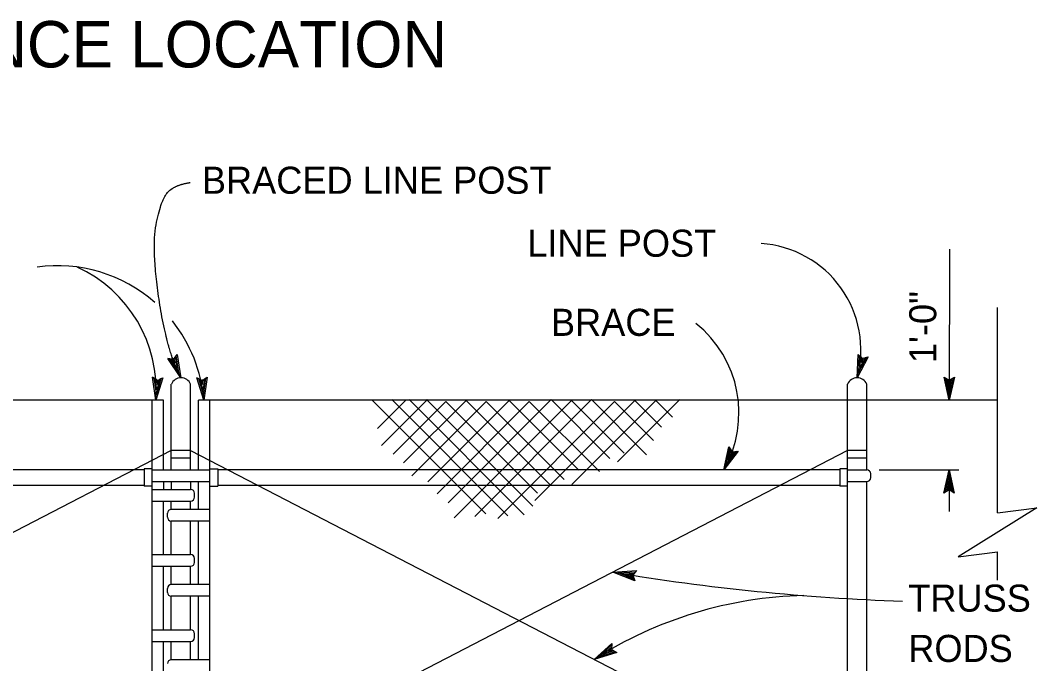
# Model space of a CAD drawing. Extents: x -893 to 867, y -474 to 712.
# Drawn here: x -606.3 to -343.2, y 209 to 375.3 of the extents above; entities that cross this region are included whole.
import ezdxf

# ---------------------------------------------------------------- set-up
doc = ezdxf.new("R2010")
doc.units = 0
for name, color, linetype in [('56 Stage 3 Anno', 7, 'Continuous'), ('57 Undefined', 7, 'Continuous'), ('59 Sndwall Anno', 7, 'Continuous'), ('60 Nongeo Data', 7, 'Continuous')]:
    doc.layers.add(name, color=color, linetype=linetype)

msp = doc.modelspace()

# ---------------------------------------------------------------- linework, layer by layer
at = {"layer": '56 Stage 3 Anno'}
for p, q in [((-365.82, 316.1), (-365.86, 277.05)), ((-365.86, 277.05), (-367.19, 283.05)), ((-367.19, 283.05), (-367.19, 283.05)), ((-367.19, 283.05), (-365.86, 282.25)), ((-365.86, 278.44), (-366.83, 282.82)), ((-365.86, 279.81), (-366.48, 282.64)), ((-365.85, 281.2), (-366.12, 282.4)), ((-365.86, 282.25), (-364.52, 283.05)), ((-364.52, 283.05), (-365.86, 277.05)), ((-364.87, 282.83), (-365.86, 278.43)), ((-365.23, 282.6), (-365.86, 279.81)), ((-365.58, 282.42), (-365.85, 281.2)), ((-364.52, 283.05), (-364.52, 283.05)), ((-365.86, 277.05), (-365.86, 277.05)), ((-424.23, 259.05), (-422.9, 265.05)), ((-420.48, 263.93), (-424.23, 259.05)), ((-423.64, 260.31), (-422.68, 264.69)), ((-420.9, 263.88), (-423.64, 260.3)), ((-423.06, 261.56), (-422.44, 264.38)), ((-421.32, 263.82), (-423.06, 261.56)), ((-422.9, 265.05), (-422.9, 265.05)), ((-422.9, 265.05), (-422.03, 263.77)), ((-422.48, 262.81), (-422.21, 264.02)), ((-421.71, 263.81), (-422.48, 262.81)), ((-422.03, 263.77), (-420.48, 263.93)), ((-420.48, 263.93), (-420.48, 263.93)), ((-424.23, 259.05), (-424.23, 259.05)), ((-383.99, 259.07), (-363.4, 259.07)), ((-367.23, 253.07), (-365.88, 259.07)), ((-365.88, 259.07), (-365.89, 248.33)), ((-365.88, 259.07), (-365.88, 259.07)), ((-365.88, 259.07), (-364.56, 253.07)), ((-366.87, 253.29), (-365.88, 257.69)), ((-366.51, 253.52), (-365.88, 256.31)), ((-365.88, 257.68), (-364.91, 253.3)), ((-365.88, 256.31), (-365.26, 253.48)), ((-365.89, 253.87), (-367.23, 253.07)), ((-367.23, 253.07), (-367.23, 253.07)), ((-366.16, 253.69), (-365.89, 254.92)), ((-365.89, 254.92), (-365.62, 253.71)), ((-364.56, 253.07), (-365.89, 253.87)), ((-364.56, 253.07), (-364.56, 253.07)), ((-452.91, 232.65), (-446.77, 233.01)), ((-447.2, 230.37), (-452.91, 232.65)), ((-452.91, 232.65), (-452.91, 232.65)), ((-447.35, 230.76), (-451.54, 232.43)), ((-451.53, 232.43), (-447.06, 232.69)), ((-450.18, 232.21), (-447.29, 232.38)), ((-447.53, 231.15), (-450.18, 232.21)), ((-448.82, 231.99), (-447.58, 232.06)), ((-447.65, 231.52), (-448.82, 231.99)), ((-446.77, 233.01), (-447.77, 231.82)), ((-447.77, 231.82), (-447.2, 230.37)), ((-446.77, 233.01), (-446.77, 233.01)), ((-447.2, 230.37), (-447.2, 230.37)), ((-457.76, 210.05), (-453.2, 214.17)), ((-456.55, 210.74), (-453.22, 213.74)), ((-455.35, 211.41), (-453.21, 213.35)), ((-453.2, 214.17), (-453.24, 212.62)), ((-453.2, 214.17), (-453.2, 214.17)), ((-451.88, 211.85), (-457.76, 210.05)), ((-452.24, 212.05), (-456.56, 210.73)), ((-452.62, 212.25), (-455.35, 211.41)), ((-454.15, 212.09), (-453.23, 212.92)), ((-452.95, 212.46), (-454.15, 212.09)), ((-453.24, 212.62), (-451.88, 211.85)), ((-451.88, 211.85), (-451.88, 211.85)), ((-457.76, 210.05), (-457.76, 210.05))]:
    msp.add_line(p, q, dxfattribs=at)
for points in [[(-565.68, 288.86), (-564.68, 282.89), (-568.11, 287.87), (-567.71, 287.81), (-565.2, 284.16), (-565.92, 288.53), (-566.17, 288.21), (-565.7, 285.41), (-567.31, 287.74), (-566.91, 287.68), (-566.21, 286.67), (-566.41, 287.88), (-566.6, 287.63), (-568.11, 287.87), (-566.6, 287.63)], [(-386.87, 288.25), (-389.68, 282.89), (-389.4, 288.93), (-389.12, 288.64), (-389.33, 284.21), (-387.26, 288.14), (-387.65, 288.03), (-388.97, 285.51), (-388.84, 288.35), (-388.56, 288.05), (-388.61, 286.83), (-388.04, 287.92), (-388.34, 287.83), (-389.4, 288.93), (-388.34, 287.83)], [(-569.41, 282.84), (-571.16, 277.05), (-572.03, 283.04), (-571.7, 282.8), (-571.06, 278.42), (-569.78, 282.66), (-570.14, 282.48), (-570.96, 279.76), (-571.37, 282.57), (-571.04, 282.33), (-570.86, 281.12), (-570.5, 282.3), (-570.79, 282.16), (-572.03, 283.04), (-570.79, 282.16)], [(-557.94, 283.05), (-558.76, 277.05), (-560.56, 282.83), (-560.19, 282.65), (-558.88, 278.42), (-558.27, 282.81), (-558.6, 282.57), (-558.98, 279.76), (-559.82, 282.47), (-559.46, 282.29), (-559.1, 281.12), (-558.93, 282.34), (-559.18, 282.15), (-560.56, 282.83), (-559.18, 282.15)]]:
    msp.add_lwpolyline(points, close=True, dxfattribs=at)
for centre, radius, start, end in [((-416.28, 290.07), 27.56, 344.8894, 86.4009), ((-596.58, 273.89), 37.96, 48.569, 98.0655), ((-606.14, 279.62), 35.07, 355.7979, 65.3975), ((-596.58, 273.89), 37.96, 4.7838, 38.6083), ((-449.8, 273.82), 29.53, 329.9841, 51.5402), ((-358.58, 794.51), 569.72, 260.4698, 268.0518), ((-400.89, 120.7), 105.92, 91.4112, 122.4747)]:
    msp.add_arc(centre, radius, start, end, dxfattribs=at)
msp.add_open_spline([(-564.68, 282.89), (-568.4, 289.8), (-572.31, 316.53), (-569.86, 328.81), (-566.49, 332.71), (-562.29, 333.36)], degree=2, dxfattribs=at)
at = {"layer": '59 Sndwall Anno'}
for p, q in [((-485.81, 247.69), (-515.12, 277)), ((-513.81, 269.76), (-506.57, 277)), ((-512.75, 265.37), (-500.88, 277.23)), ((-480.11, 247.21), (-510.13, 277.23)), ((-509.78, 263.11), (-496.13, 276.76)), ((-507.05, 260.86), (-490.91, 277)), ((-475.84, 247.45), (-505.63, 277.23)), ((-504.91, 257.53), (-485.69, 276.76)), ((-473.59, 249.7), (-501.12, 277.23)), ((-500.76, 255.99), (-479.76, 277)), ((-498.39, 252.91), (-474.53, 276.76)), ((-472.4, 253.03), (-496.13, 276.76)), ((-495.54, 250.53), (-468.84, 277.23)), ((-494, 246.62), (-463.62, 277)), ((-469.19, 255.28), (-490.91, 277)), ((-488.66, 246.97), (-458.4, 277.23)), ((-465.52, 256.59), (-485.69, 276.76)), ((-482.72, 246.5), (-452.46, 276.76)), ((-461.72, 258.96), (-479.76, 277)), ((-456.38, 258.6), (-474.53, 276.76)), ((-473.11, 251.13), (-447.24, 277)), ((-453.65, 262.04), (-468.84, 277.23)), ((-449.97, 263.35), (-463.62, 277)), ((-463.5, 255.28), (-441.78, 277)), ((-444.16, 262.99), (-458.4, 277.23)), ((-442.38, 266.67), (-452.46, 276.76)), ((-451.75, 261.1), (-435.61, 277.23)), ((-440.36, 270.11), (-447.24, 277)), ((-437.51, 272.72), (-441.78, 277))]:
    msp.add_line(p, q, dxfattribs=at)
at = {"layer": '60 Nongeo Data'}
for p, q in [((-353.38, 252.62), (-353.38, 301.02)), ((-567.18, 259.05), (-567.18, 281.24)), ((-562.18, 259.05), (-562.18, 281.24)), ((-392.18, 127.05), (-392.18, 281.24)), ((-387.18, 259.05), (-387.18, 281.24)), ((-569.18, 277.05), (-737.08, 277.05)), ((-572.18, 176.05), (-572.18, 277.05)), ((-569.18, 259.05), (-569.18, 277.05)), ((-386.82, 277.05), (-560.18, 277.05)), ((-560.18, 259.05), (-560.18, 277.05)), ((-557.18, 176.32), (-557.18, 277.05)), ((-353.38, 277.05), (-386.82, 277.05)), ((-567.18, 264.05), (-686.77, 202.21)), ((-562.18, 264.05), (-567.18, 264.05)), ((-562.18, 264.05), (-444.22, 203.05)), ((-392.18, 264.05), (-511.77, 202.21)), ((-387.18, 264.05), (-392.18, 264.05)), ((-562.18, 262.05), (-567.18, 262.05)), ((-387.18, 262.05), (-392.18, 262.05)), ((-353.38, 247.99), (-353.38, 261.96)), ((-574.18, 259.05), (-735.18, 259.05)), ((-572.18, 259.3), (-574.18, 259.3)), ((-574.18, 259.3), (-574.18, 254.81)), ((-572.18, 259.05), (-557.18, 259.05)), ((-557.18, 259.3), (-555.18, 259.3)), ((-555.18, 259.3), (-555.18, 254.81)), ((-394.18, 259.05), (-555.18, 259.05)), ((-392.18, 259.3), (-394.18, 259.3)), ((-394.18, 259.3), (-394.18, 254.81)), ((-392.18, 259.05), (-387.18, 259.05)), ((-386.18, 257.05), (-386.18, 258.05)), ((-572.18, 256.05), (-557.18, 256.05)), ((-569.18, 256.03), (-569.18, 254.01)), ((-567.18, 256.05), (-567.18, 254.01)), ((-562.18, 256.05), (-562.18, 254.01)), ((-560.18, 248.84), (-560.18, 256.05)), ((-392.18, 256.05), (-387.18, 256.05)), ((-387.18, 127.05), (-387.18, 256.05)), ((-574.18, 255.05), (-735.18, 255.05)), ((-572.18, 254.81), (-574.18, 254.81)), ((-572.18, 254.01), (-562.18, 254.01)), ((-561.18, 252.01), (-561.18, 253.01)), ((-557.18, 254.81), (-555.18, 254.81)), ((-394.18, 255.05), (-555.18, 255.05)), ((-392.18, 254.81), (-394.18, 254.81)), ((-572.18, 251.01), (-562.18, 251.01)), ((-569.18, 237.15), (-569.18, 251.01)), ((-567.18, 248.84), (-567.18, 251.01)), ((-562.18, 248.84), (-562.18, 251.01)), ((-568.18, 246.84), (-568.18, 247.84)), ((-557.18, 248.84), (-567.18, 248.84)), ((-567.18, 237.15), (-567.18, 245.84)), ((-557.18, 245.84), (-567.18, 245.84)), ((-562.18, 237.15), (-562.18, 245.84)), ((-560.18, 229.4), (-560.18, 245.84)), ((-572.18, 237.15), (-562.18, 237.15)), ((-353.38, 230.55), (-353.38, 237.83)), ((-572.18, 234.15), (-562.18, 234.15)), ((-569.18, 217.71), (-569.18, 234.15)), ((-567.18, 229.4), (-567.18, 234.15)), ((-562.18, 229.4), (-562.18, 234.15)), ((-561.18, 235.15), (-561.18, 236.15)), ((-557.18, 229.4), (-567.18, 229.4)), ((-568.18, 227.4), (-568.18, 228.4)), ((-557.18, 226.4), (-567.18, 226.4)), ((-567.18, 217.71), (-567.18, 226.4)), ((-562.18, 217.71), (-562.18, 226.4)), ((-560.18, 209.96), (-560.18, 226.4)), ((-572.18, 217.71), (-562.18, 217.71)), ((-561.18, 215.71), (-561.18, 216.71)), ((-572.18, 214.71), (-562.18, 214.71)), ((-569.18, 196.21), (-569.18, 214.71)), ((-567.18, 209.96), (-567.18, 214.71)), ((-562.18, 209.96), (-562.18, 214.71)), ((-557.18, 209.96), (-567.18, 209.96))]:
    msp.add_line(p, q, dxfattribs=at)
msp.add_lwpolyline([(-353.38, 247.99), (-343.22, 249.26), (-363.54, 236.56), (-353.38, 237.83)], dxfattribs=at)
for centre, radius, start, end in [((-564.68, 280.17), 2.72, 23.2888, 156.7112), ((-564.68, 280.17), 2.72, 23.2888, 156.7112), ((-389.68, 280.17), 2.72, 23.2888, 156.7112), ((-387.18, 258.05), 1, 0, 90), ((-387.18, 257.05), 1, 270, 0), ((-562.18, 253.01), 1, 0, 90), ((-562.18, 252.01), 1, 270, 0), ((-567.18, 247.84), 1, 90, 180), ((-567.18, 246.84), 1, 180, 270), ((-562.18, 236.15), 1, 0, 90), ((-562.18, 235.15), 1, 270, 0), ((-567.18, 228.4), 1, 90, 180), ((-567.18, 227.4), 1, 180, 270), ((-562.18, 216.71), 1, 0, 90), ((-562.18, 215.71), 1, 270, 0), ((-567.18, 208.96), 1, 90, 180)]:
    msp.add_arc(centre, radius, start, end, dxfattribs=at)

# ---------------------------------------------------------------- texts
at = {"layer": '57 Undefined'}
for s, height, p in [('FENCE LOCATION', 12, (-636.65, 363.11)), ('BRACED LINE POST', 7, (-559.27, 330.45)), ('LINE POST', 7, (-475.05, 314.16)), ('BRACE', 7, (-468.93, 293.71)), ('TRUSS', 7, (-376.45, 222.4)), ('RODS', 7, (-376.45, 209.4))]:
    msp.add_text(s, height=height, dxfattribs=at).set_placement(p)
msp.add_text('1\'-0"', height=7, rotation=90, dxfattribs=at).set_placement((-369.2, 286.66))

doc.saveas('drawing.dxf')
